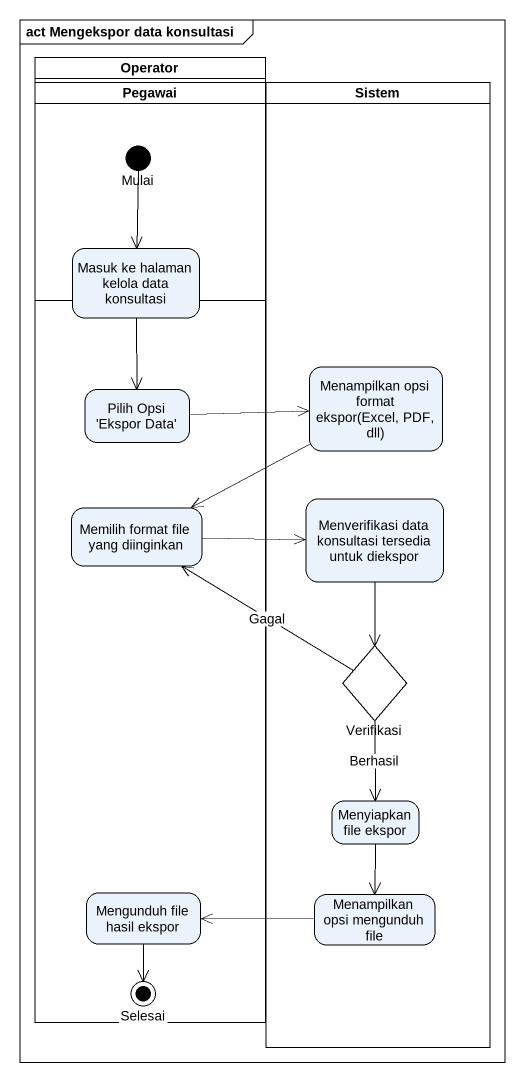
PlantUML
@startuml
mainframe act Mengekspor data konsultasi
hide empty description
state Operator <<partition>> {
  state Pegawai <<partition>> {
    state Mulai <<start>>
  }
  state "Masuk ke halaman kelola data konsultasi" as Masuk_ke_halaman_kelola
  state "Pilih Opsi 'Ekspor Data'" as Pilih_Opsi_Ekspor_Data
  state "Memilih format file yang diinginkan" as Memilih_format_file_yang
  state "Mengunduh file hasil ekspor" as Mengunduh_file_hasil_ekspor
  state Selesai <<end>>
}
state Sistem <<partition>> {
  state "Menampilkan opsi format ekspor(Excel, PDF, dll)" as Menampilkan_opsi_format
  state "Menverifikasi data konsultasi tersedia untuk diekspor" as Menverifikasi_data
  state Verifikasi <<choice>>
  state "Menyiapkan file ekspor" as Menyiapkan_file_ekspor
  state "Menampilkan opsi mengunduh file" as Menampilkan_opsi_mengunduh
}
Mulai --> Masuk_ke_halaman_kelola
Masuk_ke_halaman_kelola --> Pilih_Opsi_Ekspor_Data
Menampilkan_opsi_format -left-> Memilih_format_file_yang
Pilih_Opsi_Ekspor_Data -right-> Menampilkan_opsi_format
Memilih_format_file_yang -right-> Menverifikasi_data
Menverifikasi_data --> Verifikasi
Verifikasi -up-> Memilih_format_file_yang : Gagal
Verifikasi --> Menyiapkan_file_ekspor : Berhasil
Menyiapkan_file_ekspor --> Menampilkan_opsi_mengunduh
Mengunduh_file_hasil_ekspor --> Selesai
Menampilkan_opsi_mengunduh -left-> Mengunduh_file_hasil_ekspor
@enduml
